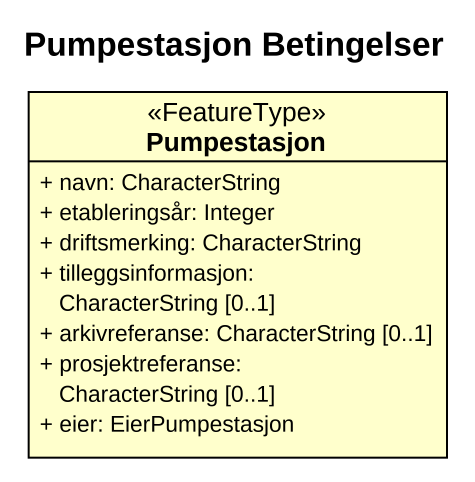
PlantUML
@startuml
title Pumpestasjon Betingelser
hide circle
hide empty members
skinparam classAttributeIconSize 0
class Pumpestasjon <<FeatureType>> {
  + navn: CharacterString
  + etableringsår: Integer
  + driftsmerking: CharacterString
  + tilleggsinformasjon: CharacterString [0..1]
  + arkivreferanse: CharacterString [0..1]
  + prosjektreferanse: CharacterString [0..1]
  + eier: EierPumpestasjon
}
@enduml
